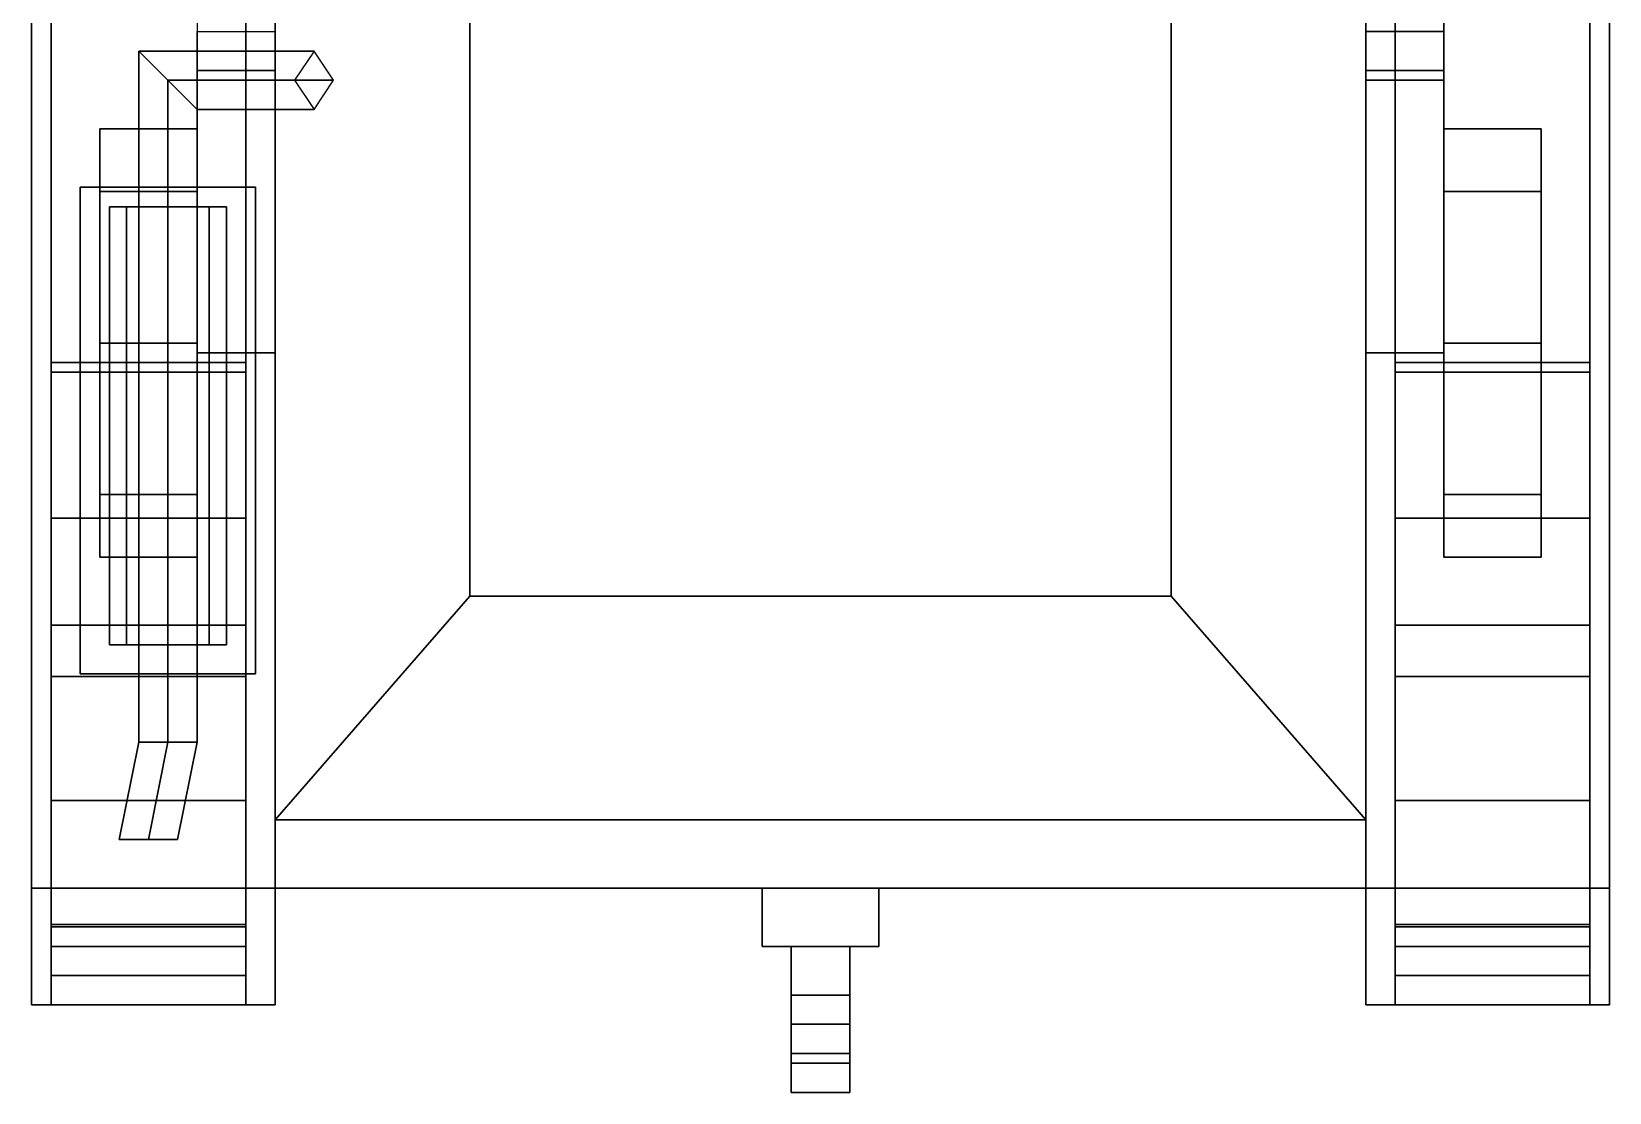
# Model space of a CAD drawing. Header units: millimetres. Extents: x -0.8 to 3, y -1.8 to 10.
# Drawn here: x -0.81 to 0.81, y -1.78 to -0.69 of the extents above; entities that cross this region are included whole.
import ezdxf

# ---------------------------------------------------------------- set-up
doc = ezdxf.new("R2010")
doc.units = ezdxf.units.MM
doc.layers.add('tracks', color=3, linetype='Continuous')
doc.layers.add('wheels', color=2, linetype='Continuous')

msp = doc.modelspace()

# ---------------------------------------------------------------- linework, layer by layer
for points in [[(-0.56, 1.53, 0.56), (-0.56, 0.97, 0.3), (-0.56, -1.57, 0.3), (-0.56, 1.6, 0.74)], [(-0.56, 1.6, 0.74), (-0.56, -1.57, 0.3), (-0.56, -1.57, 0.74), (-0.56, 1.16, 0.87)], [(0.56, -1.57, 0.3), (0.56, 0.97, 0.3), (0.56, 1.53, 0.56), (0.56, 1.6, 0.74)], [(0.56, -1.57, 0.74), (0.56, -1.57, 0.3), (0.56, 1.6, 0.74), (0.56, 1.16, 0.87)], [(-0.56, 1.16, 0.84), (-0.56, -1.57, 0.71), (-0.81, -1.57, 0.71), (-0.81, 1.16, 0.84)], [(-0.81, 1.16, 0.84), (-0.81, -1.57, 0.71), (-0.81, -1.57, 0.74), (-0.81, 1.16, 0.87)], [(0.81, 1.16, 0.84), (0.81, -1.57, 0.71), (0.56, -1.57, 0.71), (0.56, 1.16, 0.84)], [(0.81, -1.57, 0.74), (0.81, -1.57, 0.71), (0.81, 1.16, 0.84), (0.81, 1.16, 0.87)], [(-0.56, -1.57, 0.3), (-0.56, 0.97, 0.3), (0.56, 0.97, 0.3), (0.56, -1.57, 0.3)], [(-0.81, -0.3, 0.8005), (-0.81, -1.57, 0.74), (-0.56, -1.57, 0.74), (-0.56, -0.52, 0.79)], [(0.56, -0.52, 0.79), (0.56, -1.57, 0.74), (0.81, -1.57, 0.74), (0.81, -0.3, 0.8005)], [(0.56, -0.64, 0.27), (0.56, -0.69, 0.3), (0.56, -0.69, 0.3), (0.56, -0.3793, 0.3)], [(-0.36, -0.5016, 1.21), (-0.36, -1.27, 1.21), (0.36, -1.27, 1.21), (0.36, -0.5016, 1.21)], [(-0.56, -0.52, 0.79), (-0.56, -1.57, 0.74), (-0.56, -1.57, 0.82), (-0.56, -0.52, 0.9)], [(-0.56, -0.52, 0.9), (-0.56, -1.57, 0.82), (-0.56, -1.5, 0.91), (-0.56, -0.52, 0.9)], [(-0.56, -0.52, 0.9), (-0.56, -1.5, 0.91), (-0.36, -1.27, 1.21), (-0.36, -0.52, 1.21)], [(0.36, -1.27, 1.21), (0.56, -1.5, 0.91), (0.56, -0.52, 0.9), (0.36, -0.52, 1.21)], [(0.56, -1.57, 0.82), (0.56, -1.57, 0.74), (0.56, -0.52, 0.79), (0.56, -0.52, 0.9)], [(0.56, -1.5, 0.91), (0.56, -1.57, 0.82), (0.56, -0.52, 0.9)], [(-0.56, -0.69, 0.3), (-0.56, -0.74, 0.27), (-0.56, -0.69, 0.26), (-0.56, -0.64, 0.27)], [(0.56, -0.69, 0.3), (0.56, -0.64, 0.27), (0.56, -0.69, 0.26), (0.56, -0.74, 0.27)], [(0.64, -0.64, 0.27), (0.64, -0.69, 0.26), (0.56, -0.69, 0.26), (0.56, -0.64, 0.27)], [(0.64, -0.69, 0.44), (0.64, -0.69, 0.26), (0.64, -0.64, 0.27), (0.64, -0.65, 0.44)], [(-0.56, -0.73, 0.44), (-0.56, -0.65, 0.44), (-0.64, -0.65, 0.44), (-0.64, -0.73, 0.44)], [(0.56, -0.65, 0.44), (0.56, -0.73, 0.44), (0.64, -0.73, 0.44), (0.64, -0.65, 0.44)], [(-0.64, -0.69, 0.44), (-0.64, -0.69, 0.26), (-0.64, -0.74, 0.27), (-0.64, -0.73, 0.44)], [(-0.64, -0.74, 0.27), (-0.64, -0.69, 0.26), (-0.56, -0.69, 0.26), (-0.56, -0.74, 0.27)], [(-0.56, -0.74, 0.27), (-0.56, -0.69, 0.3), (-0.56, -0.69, 0.3), (-0.56, -1.0007, 0.3)], [(0.56, -0.69, 0.3), (0.56, -0.74, 0.27), (0.56, -0.74, 0.27), (0.56, -1.0007, 0.3)], [(0.56, -0.74, 0.27), (0.56, -0.69, 0.26), (0.64, -0.69, 0.26), (0.64, -0.74, 0.27)], [(0.64, -0.74, 0.27), (0.64, -0.69, 0.26), (0.64, -0.69, 0.44), (0.64, -0.73, 0.44)], [(-0.5, -0.74, 0.99), (-0.52, -0.71, 0.96), (-0.7, -0.71, 0.96), (-0.67, -0.74, 0.99)], [(-0.52, -0.71, 0.96), (-0.54, -0.74, 0.93), (-0.67, -0.74, 0.93), (-0.7, -0.71, 0.96)], [(-0.67, -0.74, 0.99), (-0.7, -0.71, 0.96), (-0.7, -0.87, 0.96), (-0.67, -0.87, 0.99)], [(-0.7, -0.71, 0.96), (-0.67, -0.74, 0.93), (-0.67, -0.87, 0.93), (-0.7, -0.87, 0.96)], [(-0.52, -0.77, 0.96), (-0.5, -0.74, 0.99), (-0.67, -0.74, 0.99), (-0.64, -0.77, 0.96)], [(-0.54, -0.74, 0.93), (-0.52, -0.77, 0.96), (-0.64, -0.77, 0.96), (-0.67, -0.74, 0.93)], [(-0.64, -0.77, 0.96), (-0.67, -0.74, 0.99), (-0.67, -0.87, 0.99), (-0.64, -0.87, 0.96)], [(-0.67, -0.74, 0.93), (-0.64, -0.77, 0.96), (-0.64, -0.87, 0.96), (-0.67, -0.87, 0.93)], [(-0.56, -1.02, 0.29), (-0.56, -0.73, 0.44), (-0.64, -0.73, 0.44), (-0.64, -1.02, 0.29)], [(-0.64, -0.73, 0.44), (-0.64, -0.74, 0.27), (-0.64, -1.02, 0.21), (-0.64, -1.02, 0.29)], [(-0.64, -1.02, 0.21), (-0.64, -0.74, 0.27), (-0.56, -0.74, 0.27), (-0.56, -1.02, 0.21)], [(-0.56, -1.02, 0.21), (-0.56, -0.74, 0.27), (-0.56, -1.0007, 0.3), (-0.56, -1.02, 0.29)], [(0.64, -1.02, 0.29), (0.64, -0.73, 0.44), (0.56, -0.73, 0.44), (0.56, -1.02, 0.29)], [(0.56, -1.0007, 0.3), (0.56, -0.74, 0.27), (0.56, -1.02, 0.21), (0.56, -1.02, 0.29)], [(0.56, -1.02, 0.21), (0.56, -0.74, 0.27), (0.64, -0.74, 0.27), (0.64, -1.02, 0.21)], [(0.64, -1.02, 0.21), (0.64, -0.74, 0.27), (0.64, -0.73, 0.44), (0.64, -1.02, 0.29)], [(-0.7, -0.85, 1.07), (-0.7, -1.35, 1.07), (-0.76, -1.35, 0.98), (-0.76, -0.85, 0.98)], [(-0.76, -0.85, 0.98), (-0.76, -1.35, 0.98), (-0.7, -1.35, 1.07), (-0.7, -0.85, 1.07)], [(-0.7, -0.85, 1.07), (-0.7, -1.35, 1.07), (-0.64, -1.35, 1.07), (-0.64, -0.85, 1.07)], [(-0.64, -0.85, 1.07), (-0.64, -1.35, 1.07), (-0.7, -1.35, 1.07), (-0.7, -0.85, 1.07)], [(-0.58, -0.85, 0.98), (-0.58, -1.35, 0.98), (-0.64, -1.35, 1.07), (-0.64, -0.85, 1.07)], [(-0.64, -0.85, 1.07), (-0.64, -1.35, 1.07), (-0.58, -1.35, 0.98), (-0.58, -0.85, 0.98)], [(-0.7124, -0.87, 1.0024), (-0.73, -0.87, 0.96), (-0.73, -1.32, 0.96), (-0.7124, -1.32, 1.0024)], [(-0.73, -0.87, 0.96), (-0.7124, -0.87, 0.9176), (-0.7124, -1.32, 0.9176), (-0.73, -1.32, 0.96)], [(-0.67, -0.87, 1.02), (-0.7124, -0.87, 0.9176), (-0.73, -0.87, 0.96), (-0.7124, -0.87, 1.0024)], [(-0.67, -0.87, 1.02), (-0.7124, -0.87, 1.0024), (-0.7124, -1.32, 1.0024), (-0.67, -1.32, 1.02)], [(-0.7124, -0.87, 0.9176), (-0.67, -0.87, 0.9), (-0.67, -1.32, 0.9), (-0.7124, -1.32, 0.9176)], [(-0.6276, -0.87, 1.0024), (-0.67, -0.87, 0.9), (-0.7124, -0.87, 0.9176), (-0.67, -0.87, 1.02)], [(-0.6276, -0.87, 1.0024), (-0.67, -0.87, 1.02), (-0.67, -1.32, 1.02), (-0.6276, -1.32, 1.0024)], [(-0.67, -0.87, 0.9), (-0.6276, -0.87, 0.9176), (-0.6276, -1.32, 0.9176), (-0.67, -1.32, 0.9)], [(-0.61, -0.87, 0.96), (-0.6276, -0.87, 0.9176), (-0.67, -0.87, 0.9), (-0.6276, -0.87, 1.0024)], [(-0.61, -0.87, 0.96), (-0.6276, -0.87, 1.0024), (-0.6276, -1.32, 1.0024), (-0.61, -1.32, 0.96)], [(-0.6276, -0.87, 0.9176), (-0.61, -0.87, 0.96), (-0.61, -1.32, 0.96), (-0.6276, -1.32, 0.9176)], [(-0.64, -1.02, 0.29), (-0.64, -1.02, 0.21), (-0.56, -1.02, 0.21), (-0.56, -1.02, 0.29)], [(0.56, -1.02, 0.29), (0.56, -1.02, 0.21), (0.64, -1.02, 0.21), (0.64, -1.02, 0.29)], [(-0.36, -1.27, 1.21), (-0.56, -1.5, 0.91), (0.56, -1.5, 0.91), (0.36, -1.27, 1.21)], [(-0.67, -1.32, 0.9), (-0.7124, -1.32, 1.0024), (-0.73, -1.32, 0.96), (-0.7124, -1.32, 0.9176)], [(-0.6276, -1.32, 0.9176), (-0.67, -1.32, 1.02), (-0.7124, -1.32, 1.0024), (-0.67, -1.32, 0.9)], [(-0.67, -1.32, 0.99), (-0.7, -1.32, 0.96), (-0.7, -1.42, 0.96), (-0.67, -1.42, 0.99)], [(-0.7, -1.32, 0.96), (-0.67, -1.32, 0.93), (-0.67, -1.42, 0.93), (-0.7, -1.42, 0.96)], [(-0.64, -1.32, 0.96), (-0.67, -1.32, 0.99), (-0.67, -1.42, 0.99), (-0.64, -1.42, 0.96)], [(-0.67, -1.32, 0.93), (-0.64, -1.32, 0.96), (-0.64, -1.42, 0.96), (-0.67, -1.42, 0.93)], [(-0.61, -1.32, 0.96), (-0.6276, -1.32, 1.0024), (-0.67, -1.32, 1.02), (-0.6276, -1.32, 0.9176)], [(-0.67, -1.42, 0.99), (-0.7, -1.42, 0.96), (-0.72, -1.52, 0.94), (-0.69, -1.52, 0.97)], [(-0.7, -1.42, 0.96), (-0.67, -1.42, 0.93), (-0.69, -1.52, 0.91), (-0.72, -1.52, 0.94)], [(-0.64, -1.42, 0.96), (-0.67, -1.42, 0.99), (-0.69, -1.52, 0.97), (-0.66, -1.52, 0.94)], [(-0.67, -1.42, 0.93), (-0.64, -1.42, 0.96), (-0.66, -1.52, 0.94), (-0.69, -1.52, 0.91)], [(-0.56, -1.5, 0.91), (-0.56, -1.57, 0.82), (0.56, -1.57, 0.82), (0.56, -1.5, 0.91)], [(-0.69, -1.52, 0.97), (-0.72, -1.52, 0.94), (-0.69, -1.52, 0.91), (-0.66, -1.52, 0.94)], [(-0.81, -1.57, 0.74), (-0.81, -1.69, 0.71), (-0.56, -1.69, 0.71), (-0.56, -1.57, 0.74)], [(-0.81, -1.57, 0.71), (-0.81, -1.69, 0.68), (-0.81, -1.69, 0.71), (-0.81, -1.57, 0.74)], [(-0.56, -1.57, 0.71), (-0.56, -1.69, 0.68), (-0.81, -1.69, 0.68), (-0.81, -1.57, 0.71)], [(-0.56, -1.57, 0.82), (-0.56, -1.57, 0.3), (0.56, -1.57, 0.3), (0.56, -1.57, 0.82)], [(-0.56, -1.69, 0.71), (-0.56, -1.69, 0.68), (-0.56, -1.57, 0.71), (-0.56, -1.57, 0.74)], [(-0.06, -1.57, 0.61), (-0.06, -1.63, 0.61), (-0.06, -1.63, 0.69), (-0.06, -1.57, 0.69)], [(0.06, -1.57, 0.61), (0.06, -1.63, 0.61), (-0.06, -1.63, 0.61), (-0.06, -1.57, 0.61)], [(-0.06, -1.57, 0.69), (-0.06, -1.63, 0.69), (0.06, -1.63, 0.69), (0.06, -1.57, 0.69)], [(0.06, -1.63, 0.69), (0.06, -1.63, 0.61), (0.06, -1.57, 0.61), (0.06, -1.57, 0.69)], [(0.56, -1.57, 0.74), (0.56, -1.69, 0.71), (0.81, -1.69, 0.71), (0.81, -1.57, 0.74)], [(0.56, -1.57, 0.71), (0.56, -1.69, 0.68), (0.56, -1.69, 0.71), (0.56, -1.57, 0.74)], [(0.81, -1.57, 0.71), (0.81, -1.69, 0.68), (0.56, -1.69, 0.68), (0.56, -1.57, 0.71)], [(0.81, -1.69, 0.71), (0.81, -1.69, 0.68), (0.81, -1.57, 0.71), (0.81, -1.57, 0.74)], [(-0.06, -1.63, 0.69), (-0.06, -1.63, 0.61), (0.06, -1.63, 0.61), (0.06, -1.63, 0.69)], [(-0.03, -1.63, 0.63), (-0.03, -1.68, 0.63), (-0.03, -1.68, 0.68), (-0.03, -1.63, 0.68)], [(0.03, -1.63, 0.63), (0.03, -1.68, 0.63), (-0.03, -1.68, 0.63), (-0.03, -1.63, 0.63)], [(-0.03, -1.63, 0.68), (-0.03, -1.68, 0.68), (0.03, -1.68, 0.68), (0.03, -1.63, 0.68)], [(0.03, -1.68, 0.68), (0.03, -1.68, 0.63), (0.03, -1.63, 0.63), (0.03, -1.63, 0.68)], [(-0.03, -1.68, 0.63), (-0.03, -1.71, 0.59), (-0.03, -1.71, 0.63), (-0.03, -1.68, 0.68)], [(0.03, -1.68, 0.63), (0.03, -1.71, 0.59), (-0.03, -1.71, 0.59), (-0.03, -1.68, 0.63)], [(-0.03, -1.68, 0.68), (-0.03, -1.71, 0.63), (0.03, -1.71, 0.63), (0.03, -1.68, 0.68)], [(0.03, -1.71, 0.63), (0.03, -1.71, 0.59), (0.03, -1.68, 0.63), (0.03, -1.68, 0.68)], [(-0.81, -1.69, 0.71), (-0.81, -1.69, 0.68), (-0.56, -1.69, 0.68), (-0.56, -1.69, 0.71)], [(0.56, -1.69, 0.71), (0.56, -1.69, 0.68), (0.81, -1.69, 0.68), (0.81, -1.69, 0.71)], [(-0.03, -1.71, 0.59), (-0.03, -1.75, 0.59), (-0.03, -1.74, 0.63), (-0.03, -1.71, 0.63)], [(0.03, -1.71, 0.59), (0.03, -1.75, 0.59), (-0.03, -1.75, 0.59), (-0.03, -1.71, 0.59)], [(-0.03, -1.71, 0.63), (-0.03, -1.74, 0.63), (0.03, -1.74, 0.63), (0.03, -1.71, 0.63)], [(0.03, -1.74, 0.63), (0.03, -1.75, 0.59), (0.03, -1.71, 0.59), (0.03, -1.71, 0.63)], [(-0.03, -1.74, 0.63), (-0.03, -1.75, 0.67), (0.03, -1.75, 0.67), (0.03, -1.74, 0.63)], [(-0.03, -1.75, 0.59), (-0.03, -1.78, 0.66), (-0.03, -1.75, 0.67), (-0.03, -1.74, 0.63)], [(0.03, -1.75, 0.67), (0.03, -1.78, 0.66), (0.03, -1.75, 0.59), (0.03, -1.74, 0.63)], [(-0.03, -1.75, 0.67), (-0.03, -1.78, 0.66), (0.03, -1.78, 0.66), (0.03, -1.75, 0.67)], [(0.03, -1.75, 0.59), (0.03, -1.78, 0.66), (-0.03, -1.78, 0.66), (-0.03, -1.75, 0.59)]]:
    msp.add_3dface(points)
at = {"layer": 'tracks'}
for points in [[(-0.79, 0.96), (-0.79, -1.04), (-0.79, -1.03, 0.03), (-0.79, 0.94, 0.03)], [(-0.59, 0.96), (-0.59, -1.04), (-0.79, -1.04), (-0.79, 0.96)], [(-0.59, -1.03, 0.03), (-0.59, -1.04), (-0.59, 0.96), (-0.59, 0.94, 0.03)], [(0.59, 0.96), (0.59, -1.04), (0.59, -1.03, 0.03), (0.59, 0.94, 0.03)], [(0.79, 0.96), (0.79, -1.04), (0.59, -1.04), (0.59, 0.96)], [(0.79, -1.03, 0.03), (0.79, -1.04), (0.79, 0.96), (0.79, 0.94, 0.03)], [(-0.79, 0.94, 0.03), (-0.79, -1.03, 0.03), (-0.59, -1.03, 0.03), (-0.59, 0.94, 0.03)], [(0.59, 0.94, 0.03), (0.59, -1.03, 0.03), (0.79, -1.03, 0.03), (0.79, 0.94, 0.03)], [(-0.59, -1.19, 0.64), (-0.59, -0.65, 0.64), (-0.79, -0.65, 0.64), (-0.79, -1.19, 0.64)], [(-0.79, -1.19, 0.64), (-0.79, -0.65, 0.64), (-0.79, -0.65, 0.61), (-0.79, -1.19, 0.61)], [(-0.79, -1.19, 0.61), (-0.79, -0.65, 0.61), (-0.59, -0.65, 0.61), (-0.59, -1.19, 0.61)], [(-0.59, -0.65, 0.61), (-0.59, -0.65, 0.64), (-0.59, -1.19, 0.64), (-0.59, -1.19, 0.61)], [(0.79, -1.19, 0.64), (0.79, -0.65, 0.64), (0.59, -0.65, 0.64), (0.59, -1.19, 0.64)], [(0.59, -1.19, 0.64), (0.59, -0.65, 0.64), (0.59, -0.65, 0.61), (0.59, -1.19, 0.61)], [(0.59, -1.19, 0.61), (0.59, -0.65, 0.61), (0.79, -0.65, 0.61), (0.79, -1.19, 0.61)], [(0.79, -0.65, 0.61), (0.79, -0.65, 0.64), (0.79, -1.19, 0.64), (0.79, -1.19, 0.61)], [(-0.79, -1.04), (-0.79, -1.63, 0.31), (-0.79, -1.61, 0.33), (-0.79, -1.03, 0.03)], [(-0.79, -1.03, 0.03), (-0.79, -1.61, 0.33), (-0.59, -1.61, 0.33), (-0.59, -1.03, 0.03)], [(-0.59, -1.61, 0.33), (-0.59, -1.63, 0.31), (-0.59, -1.04), (-0.59, -1.03, 0.03)], [(0.59, -1.04), (0.59, -1.63, 0.31), (0.59, -1.61, 0.33), (0.59, -1.03, 0.03)], [(0.59, -1.03, 0.03), (0.59, -1.61, 0.33), (0.79, -1.61, 0.33), (0.79, -1.03, 0.03)], [(0.79, -1.61, 0.33), (0.79, -1.63, 0.31), (0.79, -1.04), (0.79, -1.03, 0.03)], [(-0.59, -1.04), (-0.59, -1.63, 0.31), (-0.79, -1.63, 0.31), (-0.79, -1.04)], [(0.79, -1.04), (0.79, -1.63, 0.31), (0.59, -1.63, 0.31), (0.59, -1.04)], [(-0.59, -1.48, 0.67), (-0.59, -1.19, 0.64), (-0.79, -1.19, 0.64), (-0.79, -1.48, 0.67)], [(-0.79, -1.48, 0.67), (-0.79, -1.19, 0.64), (-0.79, -1.19, 0.61), (-0.79, -1.48, 0.64)], [(-0.79, -1.48, 0.64), (-0.79, -1.19, 0.61), (-0.59, -1.19, 0.61), (-0.59, -1.48, 0.64)], [(-0.59, -1.19, 0.61), (-0.59, -1.19, 0.64), (-0.59, -1.48, 0.67), (-0.59, -1.48, 0.64)], [(0.59, -1.48, 0.67), (0.59, -1.19, 0.64), (0.59, -1.19, 0.61), (0.59, -1.48, 0.64)], [(0.79, -1.48, 0.67), (0.79, -1.19, 0.64), (0.59, -1.19, 0.64), (0.59, -1.48, 0.67)], [(0.59, -1.48, 0.64), (0.59, -1.19, 0.61), (0.79, -1.19, 0.61), (0.79, -1.48, 0.64)], [(0.79, -1.19, 0.61), (0.79, -1.19, 0.64), (0.79, -1.48, 0.67), (0.79, -1.48, 0.64)], [(-0.59, -1.63, 0.61), (-0.59, -1.48, 0.67), (-0.79, -1.48, 0.67), (-0.79, -1.63, 0.61)], [(-0.79, -1.63, 0.61), (-0.79, -1.48, 0.67), (-0.79, -1.48, 0.64), (-0.79, -1.61, 0.59)], [(-0.79, -1.61, 0.59), (-0.79, -1.48, 0.64), (-0.59, -1.48, 0.64), (-0.59, -1.61, 0.59)], [(-0.59, -1.48, 0.64), (-0.59, -1.48, 0.67), (-0.59, -1.63, 0.61), (-0.59, -1.61, 0.59)], [(0.59, -1.63, 0.61), (0.59, -1.48, 0.67), (0.59, -1.48, 0.64), (0.59, -1.61, 0.59)], [(0.79, -1.63, 0.61), (0.79, -1.48, 0.67), (0.59, -1.48, 0.67), (0.59, -1.63, 0.61)], [(0.59, -1.61, 0.59), (0.59, -1.48, 0.64), (0.79, -1.48, 0.64), (0.79, -1.61, 0.59)], [(0.79, -1.48, 0.64), (0.79, -1.48, 0.67), (0.79, -1.63, 0.61), (0.79, -1.61, 0.59)], [(-0.79, -1.69, 0.46), (-0.79, -1.63, 0.61), (-0.79, -1.61, 0.59), (-0.79, -1.66, 0.46)], [(-0.79, -1.66, 0.46), (-0.79, -1.61, 0.59), (-0.59, -1.61, 0.59), (-0.59, -1.66, 0.46)], [(-0.79, -1.63, 0.31), (-0.79, -1.69, 0.46), (-0.79, -1.66, 0.46), (-0.79, -1.61, 0.33)], [(-0.79, -1.61, 0.33), (-0.79, -1.66, 0.46), (-0.59, -1.66, 0.46), (-0.59, -1.61, 0.33)], [(-0.59, -1.61, 0.59), (-0.59, -1.63, 0.61), (-0.59, -1.69, 0.46), (-0.59, -1.66, 0.46)], [(-0.59, -1.66, 0.46), (-0.59, -1.69, 0.46), (-0.59, -1.63, 0.31), (-0.59, -1.61, 0.33)], [(0.59, -1.61, 0.33), (0.59, -1.66, 0.46), (0.79, -1.66, 0.46), (0.79, -1.61, 0.33)], [(0.59, -1.63, 0.31), (0.59, -1.69, 0.46), (0.59, -1.66, 0.46), (0.59, -1.61, 0.33)], [(0.59, -1.66, 0.46), (0.59, -1.61, 0.59), (0.79, -1.61, 0.59), (0.79, -1.66, 0.46)], [(0.59, -1.69, 0.46), (0.59, -1.63, 0.61), (0.59, -1.61, 0.59), (0.59, -1.66, 0.46)], [(0.79, -1.66, 0.46), (0.79, -1.69, 0.46), (0.79, -1.63, 0.31), (0.79, -1.61, 0.33)], [(0.79, -1.61, 0.59), (0.79, -1.63, 0.61), (0.79, -1.69, 0.46), (0.79, -1.66, 0.46)], [(-0.59, -1.69, 0.46), (-0.59, -1.63, 0.61), (-0.79, -1.63, 0.61), (-0.79, -1.69, 0.46)], [(-0.59, -1.63, 0.31), (-0.59, -1.69, 0.46), (-0.79, -1.69, 0.46), (-0.79, -1.63, 0.31)], [(0.79, -1.63, 0.31), (0.79, -1.69, 0.46), (0.59, -1.69, 0.46), (0.59, -1.63, 0.31)], [(0.79, -1.69, 0.46), (0.79, -1.63, 0.61), (0.59, -1.63, 0.61), (0.59, -1.69, 0.46)]]:
    msp.add_3dface(points, dxfattribs=at)
at = {"layer": 'wheels'}
for points in [[(-0.64, -0.79, 0.25), (-0.64, -0.8544, 0.0944), (-0.74, -0.8544, 0.0944), (-0.74, -0.79, 0.25)], [(-0.74, -1.1656, 0.4056), (-0.74, -0.79, 0.25), (-0.74, -0.8544, 0.0944), (-0.74, -1.23, 0.25)], [(-0.64, -0.8544, 0.4056), (-0.64, -0.79, 0.25), (-0.74, -0.79, 0.25), (-0.74, -0.8544, 0.4056)], [(-0.74, -1.01, 0.47), (-0.74, -0.8544, 0.4056), (-0.74, -0.79, 0.25), (-0.74, -1.1656, 0.4056)], [(-0.64, -0.8544, 0.4056), (-0.64, -1.23, 0.25), (-0.64, -1.1656, 0.0944), (-0.64, -0.79, 0.25)], [(-0.64, -0.79, 0.25), (-0.64, -1.1656, 0.0944), (-0.64, -1.01, 0.03), (-0.64, -0.8544, 0.0944)], [(0.64, -1.1656, 0.4056), (0.64, -0.79, 0.25), (0.64, -0.8544, 0.0944), (0.64, -1.23, 0.25)], [(0.64, -0.8544, 0.0944), (0.64, -0.79, 0.25), (0.74, -0.79, 0.25), (0.74, -0.8544, 0.0944)], [(0.64, -1.01, 0.47), (0.64, -0.8544, 0.4056), (0.64, -0.79, 0.25), (0.64, -1.1656, 0.4056)], [(0.64, -0.79, 0.25), (0.64, -0.8544, 0.4056), (0.74, -0.8544, 0.4056), (0.74, -0.79, 0.25)], [(0.74, -0.79, 0.25), (0.74, -1.1656, 0.0944), (0.74, -1.01, 0.03), (0.74, -0.8544, 0.0944)], [(0.74, -0.8544, 0.4056), (0.74, -1.23, 0.25), (0.74, -1.1656, 0.0944), (0.74, -0.79, 0.25)], [(-0.74, -1.23, 0.25), (-0.74, -0.8544, 0.0944), (-0.74, -1.01, 0.03), (-0.74, -1.1656, 0.0944)], [(-0.64, -0.8544, 0.0944), (-0.64, -1.01, 0.03), (-0.74, -1.01, 0.03), (-0.74, -0.8544, 0.0944)], [(-0.64, -1.01, 0.47), (-0.64, -0.8544, 0.4056), (-0.74, -0.8544, 0.4056), (-0.74, -1.01, 0.47)], [(-0.64, -1.01, 0.47), (-0.64, -1.1656, 0.4056), (-0.64, -1.23, 0.25), (-0.64, -0.8544, 0.4056)], [(0.64, -1.23, 0.25), (0.64, -0.8544, 0.0944), (0.64, -1.01, 0.03), (0.64, -1.1656, 0.0944)], [(0.64, -1.01, 0.03), (0.64, -0.8544, 0.0944), (0.74, -0.8544, 0.0944), (0.74, -1.01, 0.03)], [(0.64, -0.8544, 0.4056), (0.64, -1.01, 0.47), (0.74, -1.01, 0.47), (0.74, -0.8544, 0.4056)], [(0.74, -1.01, 0.47), (0.74, -1.1656, 0.4056), (0.74, -1.23, 0.25), (0.74, -0.8544, 0.4056)], [(-0.64, -1.01, 0.03), (-0.64, -1.1656, 0.0944), (-0.74, -1.1656, 0.0944), (-0.74, -1.01, 0.03)], [(-0.64, -1.1656, 0.4056), (-0.64, -1.01, 0.47), (-0.74, -1.01, 0.47), (-0.74, -1.1656, 0.4056)], [(0.64, -1.1656, 0.0944), (0.64, -1.01, 0.03), (0.74, -1.01, 0.03), (0.74, -1.1656, 0.0944)], [(0.64, -1.01, 0.47), (0.64, -1.1656, 0.4056), (0.74, -1.1656, 0.4056), (0.74, -1.01, 0.47)], [(-0.64, -1.1656, 0.0944), (-0.64, -1.23, 0.25), (-0.74, -1.23, 0.25), (-0.74, -1.1656, 0.0944)], [(-0.64, -1.23, 0.25), (-0.64, -1.1656, 0.4056), (-0.74, -1.1656, 0.4056), (-0.74, -1.23, 0.25)], [(0.64, -1.23, 0.25), (0.64, -1.1656, 0.0944), (0.74, -1.1656, 0.0944), (0.74, -1.23, 0.25)], [(0.64, -1.1656, 0.4056), (0.64, -1.23, 0.25), (0.74, -1.23, 0.25), (0.74, -1.1656, 0.4056)], [(-0.59, -1.3527, 0.5873), (-0.59, -1.3, 0.46), (-0.79, -1.3, 0.46), (-0.79, -1.3527, 0.5873)], [(-0.59, -1.3, 0.46), (-0.59, -1.3527, 0.3327), (-0.79, -1.3527, 0.3327), (-0.79, -1.3, 0.46)], [(-0.79, -1.48, 0.64), (-0.79, -1.3527, 0.5873), (-0.79, -1.3, 0.46), (-0.79, -1.6073, 0.5873)], [(-0.79, -1.6073, 0.5873), (-0.79, -1.3, 0.46), (-0.79, -1.3527, 0.3327), (-0.79, -1.66, 0.46)], [(-0.59, -1.3527, 0.5873), (-0.59, -1.66, 0.46), (-0.59, -1.6073, 0.3327), (-0.59, -1.3, 0.46)], [(-0.59, -1.3, 0.46), (-0.59, -1.6073, 0.3327), (-0.59, -1.48, 0.28), (-0.59, -1.3527, 0.3327)], [(0.59, -1.48, 0.64), (0.59, -1.3527, 0.5873), (0.59, -1.3, 0.46), (0.59, -1.6073, 0.5873)], [(0.59, -1.6073, 0.5873), (0.59, -1.3, 0.46), (0.59, -1.3527, 0.3327), (0.59, -1.66, 0.46)], [(0.59, -1.3, 0.46), (0.59, -1.3527, 0.5873), (0.79, -1.3527, 0.5873), (0.79, -1.3, 0.46)], [(0.59, -1.3527, 0.3327), (0.59, -1.3, 0.46), (0.79, -1.3, 0.46), (0.79, -1.3527, 0.3327)], [(0.79, -1.3527, 0.5873), (0.79, -1.66, 0.46), (0.79, -1.6073, 0.3327), (0.79, -1.3, 0.46)], [(0.79, -1.3, 0.46), (0.79, -1.6073, 0.3327), (0.79, -1.48, 0.28), (0.79, -1.3527, 0.3327)], [(-0.59, -1.48, 0.64), (-0.59, -1.3527, 0.5873), (-0.79, -1.3527, 0.5873), (-0.79, -1.48, 0.64)], [(-0.59, -1.3527, 0.3327), (-0.59, -1.48, 0.28), (-0.79, -1.48, 0.28), (-0.79, -1.3527, 0.3327)], [(-0.79, -1.66, 0.46), (-0.79, -1.3527, 0.3327), (-0.79, -1.48, 0.28), (-0.79, -1.6073, 0.3327)], [(-0.59, -1.48, 0.64), (-0.59, -1.6073, 0.5873), (-0.59, -1.66, 0.46), (-0.59, -1.3527, 0.5873)], [(0.59, -1.66, 0.46), (0.59, -1.3527, 0.3327), (0.59, -1.48, 0.28), (0.59, -1.6073, 0.3327)], [(0.59, -1.48, 0.28), (0.59, -1.3527, 0.3327), (0.79, -1.3527, 0.3327), (0.79, -1.48, 0.28)], [(0.59, -1.3527, 0.5873), (0.59, -1.48, 0.64), (0.79, -1.48, 0.64), (0.79, -1.3527, 0.5873)], [(0.79, -1.48, 0.64), (0.79, -1.6073, 0.5873), (0.79, -1.66, 0.46), (0.79, -1.3527, 0.5873)], [(-0.59, -1.6073, 0.5873), (-0.59, -1.48, 0.64), (-0.79, -1.48, 0.64), (-0.79, -1.6073, 0.5873)], [(-0.59, -1.48, 0.28), (-0.59, -1.6073, 0.3327), (-0.79, -1.6073, 0.3327), (-0.79, -1.48, 0.28)], [(0.59, -1.6073, 0.3327), (0.59, -1.48, 0.28), (0.79, -1.48, 0.28), (0.79, -1.6073, 0.3327)], [(0.59, -1.48, 0.64), (0.59, -1.6073, 0.5873), (0.79, -1.6073, 0.5873), (0.79, -1.48, 0.64)], [(-0.59, -1.66, 0.46), (-0.59, -1.6073, 0.5873), (-0.79, -1.6073, 0.5873), (-0.79, -1.66, 0.46)], [(-0.59, -1.6073, 0.3327), (-0.59, -1.66, 0.46), (-0.79, -1.66, 0.46), (-0.79, -1.6073, 0.3327)], [(0.59, -1.6073, 0.5873), (0.59, -1.66, 0.46), (0.79, -1.66, 0.46), (0.79, -1.6073, 0.5873)], [(0.59, -1.66, 0.46), (0.59, -1.6073, 0.3327), (0.79, -1.6073, 0.3327), (0.79, -1.66, 0.46)]]:
    msp.add_3dface(points, dxfattribs=at)

doc.saveas('drawing.dxf')
